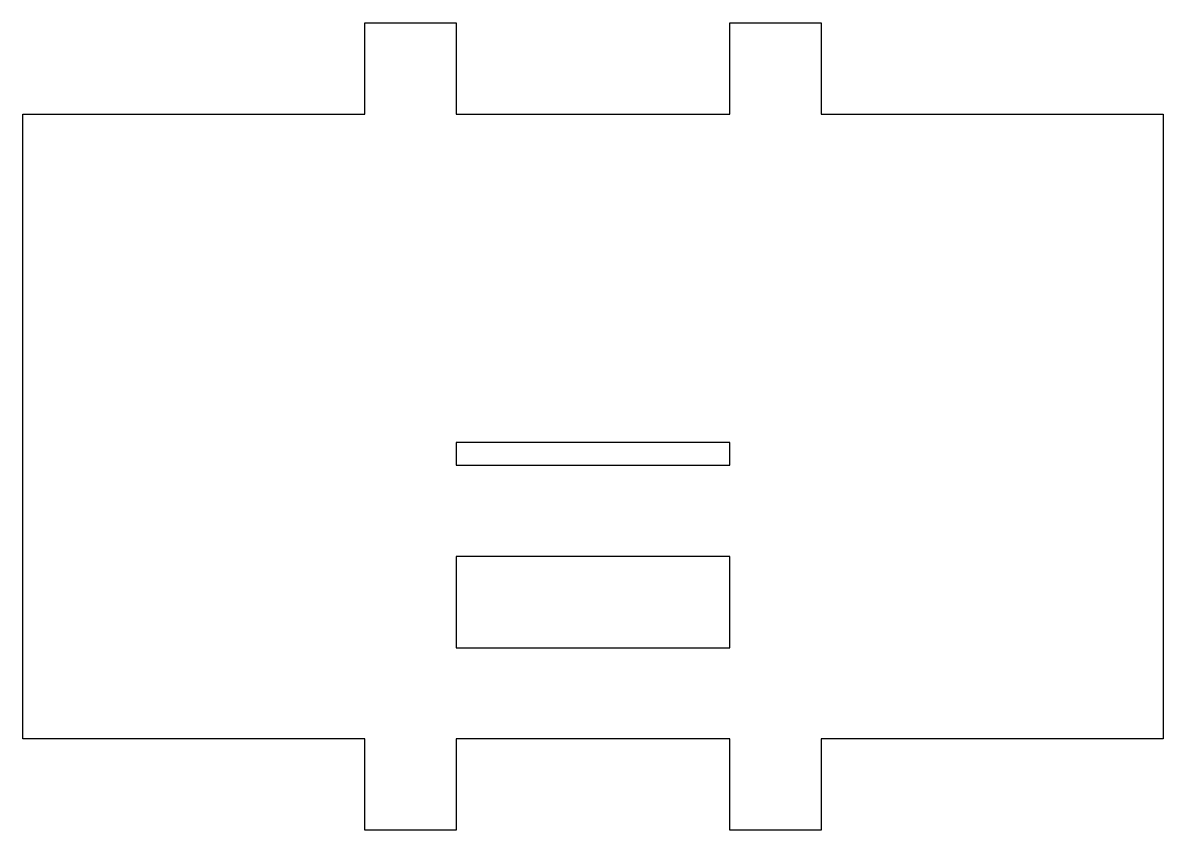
# Model space of a CAD drawing. Header units: millimetres. Extents: x 0 to 75, y 0 to 53.1.
import ezdxf

# ---------------------------------------------------------------- set-up
doc = ezdxf.new("R2010")
doc.units = ezdxf.units.MM
doc.header["$MEASUREMENT"] = 0
doc.layers.add('Default', color=178, linetype='Continuous', true_color=0x000000)

msp = doc.modelspace()

# ---------------------------------------------------------------- linework, layer by layer
at = {"layer": 'Default', "color": 4, "true_color": 0x00ffff}
msp.add_lwpolyline([(75, 6), (52.5, 6), (52.5, 0), (46.5, 0), (46.5, 6), (39, 6), (36, 6), (28.5, 6), (28.5, 0), (22.5, 0), (22.5, 6), (0, 6), (0, 47.1), (22.5, 47.1), (22.5, 53.1), (28.5, 53.1), (28.5, 47.1), (36, 47.1), (39, 47.1), (46.5, 47.1), (46.5, 53.1), (52.5, 53.1), (52.5, 47.1), (75, 47.1)], close=True, dxfattribs=at)
at = {"layer": 'Default', "color": 5, "true_color": 0x0000ff}
for points in [[(46.5, 25.5), (28.5, 25.5), (28.5, 24), (46.5, 24)], [(28.5, 12), (46.5, 12), (46.5, 18), (28.5, 18)]]:
    msp.add_lwpolyline(points, close=True, dxfattribs=at)

doc.saveas('drawing.dxf')
